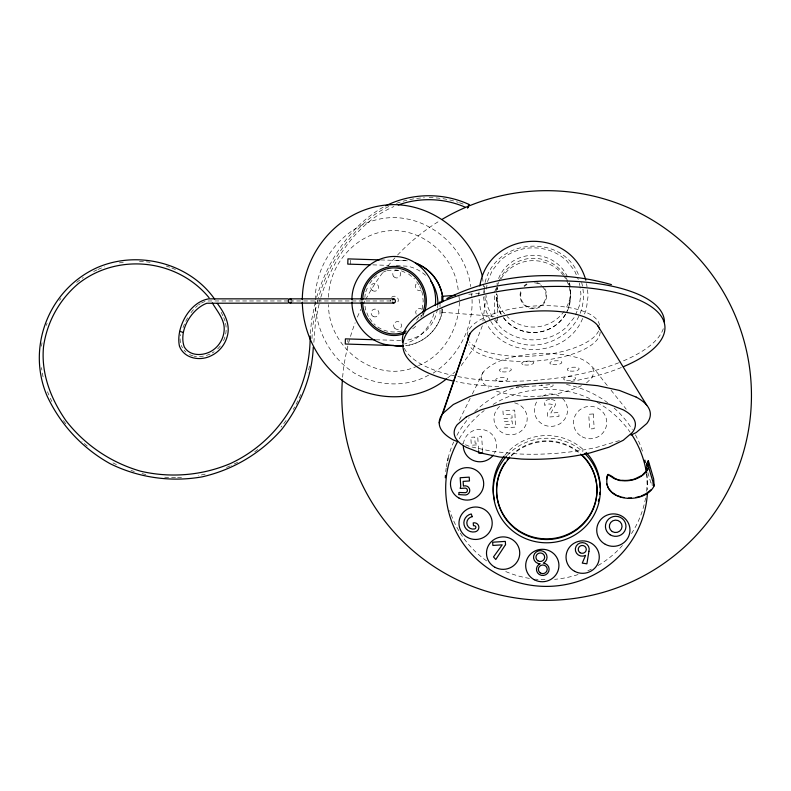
<?xml version="1.0" encoding="UTF-8"?>
<svg xmlns="http://www.w3.org/2000/svg" width="791" height="791" viewBox="0 0 791 791"><rect width="100%" height="100%" fill="white"/><g stroke="black" fill="none" stroke-linecap="round" stroke-linejoin="round"><path stroke-width="0.59" stroke-dasharray="3.96 2.97" d="M347.822 342.019L347.892 339.942M350.294 264.154L350.433 260.002M310.28 333.565L311.614 320.147L315.629 300.916M313.869 342.384L315.579 320.731L320.068 299.621M392.178 300.422L392.178 301.509M291.919 301.509L291.919 300.422M315.273 299.769C315.105 257.322 350.462 217.654 393.799 217.604C431.886 217.861 466.057 249.036 470.694 286.579M328.532 297.287C329.105 262.612 358.481 230.705 393.799 230.576C426.656 230.794 455.567 258.736 458.315 291.157M364.819 297.505L365.244 294.054M422.216 309.034L423.215 300.966L422.216 292.897L419.695 286.461M459.383 302.192C458.75 328.532 443.603 355.594 418.508 365.551M482.945 321.008L485.437 300.966L483.825 287.993M478.575 295.439L479.039 291.889M483.677 293.085L483.983 290.732M484.141 289.555L484.606 286.026M486.425 289.101L487.078 284.345M316.588 297.367C327.771 260.684 350.393 225.217 384.614 206.352M320.79 297.337C332.645 259.844 356.672 222.578 393.908 206.54M607.28 385.484C598.362 375.32 591.668 361.378 577.509 357.73C564.576 353.903 551.04 353.083 537.623 353.547C518.698 355.466 496.966 357.552 483.143 372.126L481.215 377.732L483.143 383.151L488.779 387.995M365.808 291.83L368.329 285.383M420.832 317.498L421.722 315.223M422.869 316.163L424.085 313.038M433.952 313.552C430.007 327.82 418.844 339.566 404.676 343.947M482.362 325.724L473.315 348.861L461.024 365.828M485.071 282.496C495.532 237.903 562.905 232.692 578.933 275.921M582.641 318.427C567.117 357.423 506.724 360.488 486.633 323.776M584.46 314.017L586.289 309.617L588.148 295.439L586.596 283.623M494.444 292.255L496.175 288.211M487.483 281.636L492.229 270.571L499.971 260.901C517.976 243.509 548.746 243.509 566.752 260.901L574.493 270.571L578.29 279.421M459.403 420.268L470.19 398.387M472.356 394.007L483.143 372.126M369.664 283.534L372.334 279.846M416.6 320.236L419.279 316.548M441.882 308.272L441.882 312.247L440.023 314.314L440.023 309.301M586.477 382.973L592.113 377.544L594.031 371.938L592.113 366.53M373.876 278.224L379.097 273.973M412.645 328.838L416.867 325.408M433.142 373.164C459.175 356.345 475.253 324.725 471.594 293.777M447.479 378.068L455.062 371.899M581.494 385.672C554.728 397.962 522.307 399.92 494.375 390.457M383.151 272.193L386.186 270.858M417.381 366.045C376.585 385.405 328.038 347.961 328.532 304.644M428.673 375.122C405.773 388.035 376.911 386.156 354.457 373.164C330.074 357.562 315.599 329.718 315.115 300.966M619.422 440.587L597.561 447.103A103.324 33.835 -2.7 0 1 517.452 453.896L491.992 451.374L470.131 446.628L462.3 443.514M387.274 270.71L393.799 269.8M401.413 331.073C391.703 333.604 380.965 330.875 373.876 323.707M468.776 294.252L480.997 293.303M288.181 300.966L208.844 300.966A39.372 21.05 -74.4 0 0 201.102 303.22M289.743 300.966L393.799 300.966M400.681 340.437L376.289 339.804M380.738 259.923L396.528 260.427A42.892 42.882 -88.2 0 1 406.179 260.674M372.779 264.866L389.043 265.39M396.311 265.618L407.533 266.221A37.642 37.642 0 0 1 426.122 275.822M441.882 312.247L494.444 316.341L494.444 293.866M394.887 269.949L399.237 270.562M401.413 270.858L407.494 273.528M408.512 273.973L414.603 278.926M611.067 390.23L626.235 409.184M494.494 319.999L499.971 326.812C517.976 344.214 548.746 344.214 566.752 326.812L574.493 317.151L579.239 306.087L580.94 293.856L579.971 286.718M490.786 321.373C520.636 369.891 595.88 337.569 581.652 282.496M416.6 281.695L419.279 285.383M369.664 318.397L372.334 322.085M495.739 319.376L497.47 323.41L497.47 317.814M492.229 317.151L487.483 306.087L485.941 295.053M490.064 320.434L485.071 308.371L483.36 295.439M485.911 322.827L480.434 309.617L478.881 297.802M368.329 316.548L365.393 309.034L364.384 300.966M647.859 472.534L651.665 485.536M579.487 283.148L579.803 285.531M482.5 277.384L483.677 286.817M458.918 296.061L459.383 299.74M647.127 480.829L647.572 487.523M482.648 451.73L481.63 436.157L477.715 436.414L478.14 443.039L475.134 443.237L474.719 437.047L470.803 437.304L471.327 445.254L478.258 444.799L478.575 449.595M652.021 482.461L652.229 485.723M569.253 282.862L569.253 285.818A37.157 37.157 0 0 1 566.682 311.881M569.253 300.451L569.253 305.049M497.47 287.736L497.47 289.763M497.47 294.736L497.47 315.836M440.023 304.298L440.023 306.888M388.747 206.55A94.95 93.902 -44.3 0 0 362.327 224.802A167.039 167.039 0 0 0 318.476 297.91M396.469 203.356A94.95 93.902 -44.3 0 1 424.401 197.75M429.157 197.641A94.95 93.902 -44.3 0 1 458.335 202.358M459.452 202.733A94.95 93.902 -44.3 0 1 463.892 204.394M311.97 338.568A167.039 167.039 0 0 1 316.598 304.95M316.884 303.774A167.039 167.039 0 0 1 317.814 300.244M48.854 394.986A95.622 95.622 0 0 1 47.509 391.723M43.07 376.911A95.622 95.622 0 0 1 41.557 367.597M41.557 346.26A95.622 95.622 0 0 1 42.012 342.76M46.283 325.457A95.622 95.622 0 0 1 47.094 323.242M59.483 300.372A95.622 95.622 0 0 1 60.897 298.494M76.658 282.417A95.622 95.622 0 0 1 83.332 277.512M93.615 271.511A95.622 95.622 0 0 1 96.809 269.978M97.876 269.494A95.622 95.622 0 0 1 104.461 266.864M119.392 262.869A95.622 95.622 0 0 1 125.215 261.989M139.473 261.356A95.622 95.622 0 0 1 150.053 262.276M166.268 266.043A95.622 95.622 0 0 1 169.61 267.21M171.805 268.04A95.622 95.622 0 0 1 177.243 270.393M221.134 312.297A95.622 95.622 0 0 1 223.24 316.529M225.583 323.292A27.596 27.596 0 0 1 223.458 340.872M220.303 345.964A27.596 27.596 0 0 1 216.111 350.255M214.193 351.698A27.596 27.596 0 0 1 212.156 352.974M210.02 354.061A27.596 27.596 0 0 1 195.96 356.425A17.531 17.531 0 0 1 194.141 356.148M223.724 317.596A27.596 27.596 0 0 1 224.99 320.978M309.479 365.996A137.189 137.189 0 0 1 307.966 372.976M300.758 394.521A137.189 137.189 0 0 1 293.263 409.422M286.085 420.486A137.189 137.189 0 0 1 281.003 427.12M257.856 449.506A137.189 137.189 0 0 1 253.051 453.006M237.656 462.28A137.189 137.189 0 0 1 231.219 465.395M230.141 465.879A137.189 137.189 0 0 1 225.751 467.728M205.185 474.145A137.189 137.189 0 0 1 198.195 475.549M181.525 477.408A137.189 137.189 0 0 1 176.739 477.556M175.553 477.576A137.189 137.189 0 0 1 163.658 477.131M145.88 474.511A137.189 137.189 0 0 1 140.086 473.137M134.361 471.505A137.189 137.189 0 0 1 130.94 470.408M116.485 464.604A137.189 137.189 0 0 1 111.145 461.964M87.277 446.104A137.189 137.189 0 0 1 81.908 441.418M65.762 423.768A137.189 137.189 0 0 1 62.262 418.973M51.87 401.472A137.189 137.189 0 0 1 50.317 398.239M183.008 327.682A39.372 21.05 -74.4 0 1 188.713 316.034M190.987 312.692A39.372 21.05 -74.4 0 1 197.612 305.613M198.482 304.94A39.372 21.05 -74.4 0 1 200.232 303.734M193.241 355.95A17.531 17.531 0 0 1 188.209 353.755M186.004 352.104A17.531 17.531 0 0 1 184.095 350.116M182.513 347.862A17.531 17.531 0 0 1 181.307 345.38M180.506 342.75A17.531 17.531 0 0 1 180.664 334.544M437.868 304.347A37.642 37.642 0 0 1 437.591 307.857M437.423 309.034A37.642 37.642 0 0 1 405.17 340.476M396.528 260.427A42.892 42.882 0 0 1 408.551 261.079M423.383 313.266A3.925 3.925 0 0 1 422.374 315.036M421.554 315.658A3.925 3.925 0 0 1 420.614 316.044M416.195 314.215A3.925 3.925 0 0 1 422.374 309.479M421.128 289.941A3.925 3.925 0 0 1 415.769 288.497A3.925 3.925 0 0 1 417.203 283.138M391.604 297.337A3.925 3.925 0 0 1 397.497 297.732A3.925 3.925 0 0 1 396.35 303.517M390.586 301.134A3.925 3.925 0 0 1 390.457 300.115M646.623 474.056A100.951 98.549 -3.7 0 1 647.532 489.965M459.205 438.827A100.951 98.549 -3.7 0 1 484.221 410.559M493.09 404.448A100.951 98.549 -3.7 0 1 589.671 398.555M597.096 402.322A100.951 98.549 -3.7 0 1 630.041 432.084M646.85 473.483A100.951 98.549 -3.7 0 1 646.494 491.854M645.594 497.964A100.951 98.549 -3.7 0 1 631.119 534.133M622.458 545.464A100.951 98.549 -3.7 0 1 596.661 566.336M591.391 569.115A100.951 98.549 -3.7 0 1 585.923 571.616M578.033 574.563A100.951 98.549 -3.7 0 1 554.56 579.328M544.999 579.694A100.951 98.549 -3.7 0 1 535.408 579.16M529.426 578.379A100.951 98.549 -3.7 0 1 503.145 570.42M486.673 560.928A100.951 98.549 -3.7 0 1 459.393 531.73M458.77 530.682A100.951 98.549 -3.7 0 1 449.723 510.452M445.748 471.644A100.951 98.549 -3.7 0 1 446.193 467.965M446.371 466.739A100.951 98.549 -3.7 0 1 447.508 460.678M448.072 458.286A100.951 98.549 -3.7 0 1 453.668 441.991M456.951 435.327A100.951 98.549 -3.7 0 1 469.132 417.697M474.808 411.656A100.951 98.549 -3.7 0 1 517.769 386.651M566.494 384.525A100.951 98.549 -3.7 0 1 607.636 402.748M614.103 408.018A100.951 98.549 -3.7 0 1 632.325 429.493M635.42 434.783A100.951 98.549 -3.7 0 1 643.014 452.986M549.725 399.445A8.879 8.661 -3.7 0 0 544.416 401.62L544.673 405.437A7.851 7.663 -3.7 0 1 553.018 404.893L547.293 413.278L547.54 417.104L559 416.353L558.743 412.526L550.892 413.04L555.519 404.735L555.272 400.908A8.879 8.661 -3.7 0 0 550.704 399.435M504.876 455.24A53.551 52.275 -3.7 0 1 584.49 450.751M507.338 455.309A53.551 52.275 -3.7 0 1 582.987 451.869M511.302 455.962A50.209 49.012 -3.7 0 1 579.684 453.381M514.595 402.837A16.611 16.215 -3.7 0 1 525.293 426.082A16.611 16.215 -3.7 0 1 499.586 430.779A16.611 16.215 -3.7 0 1 501.118 405.289M562.47 398.446A16.611 16.215 -3.7 0 1 563.39 420.861A16.611 16.215 -3.7 0 1 540.49 422.809A16.611 16.215 -3.7 0 1 537.573 400.562M542.369 396.291A16.611 16.215 -3.7 0 1 558.98 395.945M463.388 443.791A16.611 16.215 -3.7 0 1 484.952 430.096A16.611 16.215 -3.7 0 1 494.434 453.381M511.263 455.309A50.209 49.012 -3.7 0 1 579.645 452.729M621.39 367.508A131.375 49.299 -4.5 0 1 570.252 381.658M549.804 384.614A131.375 49.299 -4.5 0 1 516.839 386.779M498.775 386.611A131.375 49.299 -4.5 0 1 455.992 381.628M600.132 332.141A66.345 24.907 -4.1 0 1 539.709 360.686A66.345 24.907 -4.1 0 1 468.737 344.49M663.303 328.7A131.375 49.299 -4.5 0 1 619.788 362.357M618.71 362.782A131.375 49.299 -4.5 0 1 488.779 380.53A131.375 49.299 -4.5 0 1 404.191 347.981M598.579 330.974A66.365 24.907 -4.5 0 1 536.278 355.782A66.365 24.907 -4.5 0 1 469.468 341.821M467.204 335.513A66.365 24.907 -4.5 0 1 531.967 306.166A66.365 24.907 -4.5 0 1 599.529 325.477M525.125 385.484A6.031 1.978 -3.4 0 1 516.088 387.679M553.008 384.653A6.031 1.978 -3.4 0 1 546.403 387.481A6.031 1.978 -3.4 0 1 541.973 384.772M565.545 314.017A37.157 37.157 0 0 1 503.155 317.072M501.178 314.017A37.157 37.157 0 0 1 496.204 295.439M497.47 285.818A37.157 37.157 0 0 1 498.587 282.357M499.032 281.22A37.157 37.157 0 0 1 568.927 284.661M569.55 283A37.157 35.892 0 0 1 565.545 309.103M564.26 311.09A37.157 35.892 0 0 1 507.09 316.538M504.638 313.938A37.157 35.892 0 0 1 496.283 293.501M496.204 291.157A37.157 35.892 0 0 1 497.173 283M498.587 278.521A37.157 35.892 0 0 1 533.974 255.275A37.157 35.892 0 0 1 568.551 279.638M544.87 288.794A13.289 13.289 0 0 1 533.945 308.717A13.289 13.289 0 0 1 521.318 289.813M523.958 286.035A13.289 13.289 0 0 1 526.717 283.92M536.802 282.595A13.289 13.289 0 0 1 541.904 285.254M542.319 286.471A12.676 12.676 0 0 1 543.298 303.299A12.676 12.676 0 0 1 526.707 306.226A12.676 12.676 0 0 1 521.872 290.079M524.403 286.471A12.676 12.676 0 0 1 527.024 284.463M534.459 282.812A12.676 12.676 0 0 1 541.509 285.729M569.253 287.271A37.157 35.892 0 0 1 567.206 311.377M565.545 314.502A37.157 35.892 0 0 1 503.155 317.458M501.178 314.502A37.157 35.892 0 0 1 496.283 294.222M496.916 289.546A37.157 35.892 0 0 1 497.47 287.271M501.178 278.61A37.157 35.892 0 0 1 562.846 274.704M563.568 275.654A37.157 35.892 0 0 1 565.545 278.61M566.682 280.676A37.157 35.892 0 0 1 568.551 285.027M342.612 377.238A204.829 204.829 0 0 1 355.149 322.777M357.394 317.122A204.829 204.829 0 0 1 360.815 309.311M365.699 299.482A204.829 204.829 0 0 1 383.388 271.778M387.906 266.033A204.829 204.829 0 0 1 396.716 255.928M397.557 255.038A204.829 204.829 0 0 1 440.023 220.6M514.941 413.92L515.485 427.1L504.935 427.793L504.747 424.856L512.35 424.352L512.133 420.96L504.124 421.484L503.936 418.538L512.133 418.004L511.876 414.118L503.185 414.692L502.938 410.865L514.694 410.094L514.941 413.92M593.25 413.97L588.722 414.266L589.691 428.979L594.209 428.682L593.25 413.97M405.862 345.677A42.892 42.882 0 0 0 442.683 309.321A42.892 42.882 -88.2 0 1 405.862 345.677M393.908 276.83A3.925 3.925 0 0 0 400.473 275.07A3.925 3.925 0 0 0 395.668 270.255A3.925 3.925 0 0 0 393.908 276.83M373.085 316.39A3.925 3.925 0 0 0 378.978 312.999A3.925 3.925 0 0 0 373.085 309.597A3.925 3.925 0 0 0 373.085 316.39M394.758 328.255A3.925 3.925 0 0 0 401.334 326.495A3.925 3.925 0 0 0 396.518 321.69A3.925 3.925 0 0 0 394.758 328.255M372.66 290.683A3.925 3.925 0 0 0 378.553 287.281A3.925 3.925 0 0 0 372.66 283.88A3.925 3.925 0 0 0 372.66 290.683M582.087 436.77A16.611 16.215 -3.7 0 0 606.737 422.206A16.611 16.215 -3.7 0 0 581.563 408.68A16.611 16.215 -3.7 0 0 582.087 436.77M502.334 371.839A6.031 1.978 -3.4 0 0 511.372 369.644A6.031 1.978 -3.4 0 0 502.334 368.408A6.031 1.978 -3.4 0 0 502.334 371.839M498.755 381.252A6.031 1.978 -3.4 0 0 507.792 379.057A6.031 1.978 -3.4 0 0 498.755 377.821A6.031 1.978 -3.4 0 0 498.755 381.252M566.574 380.461A6.031 1.978 -3.4 0 0 575.611 378.266A6.031 1.978 -3.4 0 0 566.574 377.04A6.031 1.978 -3.4 0 0 566.574 380.461M570.153 371.048A6.031 1.978 -3.4 0 0 579.19 368.853A6.031 1.978 -3.4 0 0 570.153 367.627A6.031 1.978 -3.4 0 0 570.153 371.048M552.82 364.621A6.031 1.978 -3.4 0 0 561.857 362.426A6.031 1.978 -3.4 0 0 552.82 361.19A6.031 1.978 -3.4 0 0 552.82 364.621M524.73 364.948A6.031 1.978 -3.4 0 0 533.767 362.753A6.031 1.978 -3.4 0 0 524.73 361.517A6.031 1.978 -3.4 0 0 524.73 364.948"/><path stroke-width="1.19" d="M310.161 335.987C310.408 390.289 279.905 440.557 230.389 463.556C202.012 475.549 170.599 478.219 140.59 471.189C110.977 462.666 84.874 444.997 65.96 420.674C50.822 398.931 40.865 373.342 43.554 346.488C47.005 322.145 59.206 299.937 77.923 283.989C117.335 252.507 177.065 258.776 209.091 297.752M302.31 299.789C302.567 249.877 342.908 205.027 393.799 204.622C435.515 204.948 472.207 236.301 482.362 276.207M351.946 299.819C351.56 273.31 378.543 250.223 404.676 257.985C424.559 263.858 438.095 285.116 435.228 305.573M361.319 299.848C361.101 279.342 382.053 261.584 402.243 267.585C420.446 272.796 430.818 294.4 424.5 311.99M362.743 299.74C362.594 280.172 382.626 263.304 401.877 269.019C419.813 274.131 429.77 295.933 422.612 312.939M313.266 347.16C312.079 377.248 300.066 405.645 281.794 429.315C260.921 453.213 233.038 469.844 202.091 476.864C170.836 482.332 138.692 477.744 110.216 463.744C82.472 448.349 60.353 424.569 47.005 395.777C26.311 347.12 48.864 289.397 97.066 267.655C137.614 249.936 189.197 262.76 214.756 299.295M479.821 285.986C488.68 229.657 570.38 225.386 585.824 280.152M608.111 474.284C598.431 501.494 644.329 506.032 654.117 485.901L653.682 478.98L648.313 460.629L646.751 463.635L647.167 470.161L642.005 475.381L634.748 478.96A30.285 29.564 -2 0 1 622.151 480.295C615.784 482.965 606.697 467.679 606.578 479.366M456.704 441.299L453.352 439.964A110.661 36.238 -2.7 0 1 442.812 413.475L470.012 333.604M439.213 422.799L467.758 340.199M467.936 207.628L468.944 204.414C442.831 192.351 411.409 192.895 385.721 205.848M648.313 460.629L648.739 467.56C646.306 473.483 640.68 477.378 634.778 479.356A30.285 29.564 -2 0 1 622.171 480.681L614.3 478.693L608.141 474.679M468.944 204.414L467.54 208.122M392.613 299.473C395.075 297.001 396.904 302.874 393.799 303.082L290.099 303.082C287.657 303.052 287.657 298.879 290.099 298.85L393.799 298.85M291.434 302.459L290.099 303.082M442.812 413.475L453.352 404.498L470.131 396.469L491.992 389.953A103.324 33.835 -2.7 0 1 572.101 383.17L597.561 385.682L619.422 390.428L636.201 397.102M446.539 378.84C419.032 401.403 377.89 402.075 347.704 384.228C319.989 366.431 302.943 334.979 302.31 302.142M650.973 489.817L646.494 493.446L640.957 496.155M446.836 298.563C497.401 273.449 557.319 269.187 611.453 284.622M630.951 435.07L636.201 432.558L646.741 423.58A110.661 36.238 -2.7 0 0 636.201 397.092M406.179 331.024C386.641 341.297 362.268 323.43 362.743 302.192M405.615 332.873C385.197 342.572 360.825 323.835 361.319 302.083M398.298 204.948C419.863 197.216 444.374 198.047 465.365 207.252M635.796 497.49L639.929 496.422M455.329 295.3L441.882 296.348L441.882 302.241M482.728 452.936L478.812 453.194L478.654 450.791M628.311 498.132L631.534 497.944M288.181 298.85L208.814 298.85C189.435 301.816 175.572 328.107 179.438 346.112C183.996 358.55 199.955 361.398 210.851 355.891C218.672 352.252 224.703 345.212 227.086 336.917C230.893 324.745 224.426 312.88 217.288 303.398M288.181 303.082L206.846 303.25C192.055 308.658 178.222 330.074 184.244 346.844C190.077 356.949 204.553 356.039 213.056 350.047C219.176 345.776 223.25 338.884 224.041 331.469C225.544 320.434 217.466 311.743 212.295 302.923M379.71 259.893L347.941 258.884L347.773 264.115L370.287 264.787M375.142 339.774L345.4 338.864L345.242 344.016L393.829 345.558A42.892 42.882 0 0 0 403.469 345.924A42.892 42.882 -88.2 0 1 393.829 345.558M622.052 497.272L624.139 497.559M393.799 345.459C370.89 345.43 351.995 324.607 351.946 302.113M290.099 298.85L291.434 299.473M393.799 303.082L392.613 302.459M179.873 331.32L183.146 332.447M617.544 495.641L620.925 496.867M616.407 495.225L611.769 492.14L608.447 488.215L606.667 483.726M597.848 325.823L646.741 405.219M648.739 467.56L654.117 485.901M646.751 463.635L647.443 465.998M440.023 301.707L440.023 303.428M468.242 206.263A204.829 204.829 0 0 1 745.775 347.605A204.829 204.829 0 0 1 562.856 599.677A204.829 204.829 0 0 1 342.414 379.67M442.11 219.344A204.829 204.829 0 0 1 467.125 206.738M430.769 281.131A37.642 37.642 0 0 1 437.868 304.347M443.069 300.906A42.892 42.882 0 0 0 415.512 263.077A42.892 42.882 -88.2 0 1 442.723 297.287M647.443 492.407A100.951 98.549 -3.7 0 1 519.895 582.957A100.951 98.549 -3.7 0 1 457.396 442.031M631.436 434.13A100.951 98.549 -3.7 0 1 646.435 472.83M445.313 477.784A100.951 98.549 -3.7 0 1 445.442 475.332M447.508 460.678A100.951 98.549 -3.7 0 1 448.072 458.286M644.863 460.075A100.951 98.549 -3.7 0 1 645.367 462.478M646.178 467.352A100.951 98.549 -3.7 0 1 646.494 469.805M599.964 492.22A53.551 52.275 -3.7 0 1 599.707 494.494M598.896 499.002A53.551 52.275 -3.7 0 1 598.342 501.207M494.622 500.436A53.551 52.275 -3.7 0 1 504.144 456.14M586.091 452.383A53.551 52.275 -3.7 0 1 600.171 487.671M584.658 453.431A53.551 52.275 -3.7 0 1 585.478 526.549A53.551 52.275 -3.7 0 1 510.62 529.169A53.551 52.275 -3.7 0 1 506.556 456.16M580.574 454.153A50.209 49.012 -3.7 0 1 583.936 523.385A50.209 49.012 -3.7 0 1 513.023 526.875A50.209 49.012 -3.7 0 1 509.661 457.653M493.258 455.161A16.611 16.215 -3.7 0 1 463.289 445.906M583.086 455.923A50.209 49.012 -3.7 0 1 583.906 522.713A50.209 49.012 -3.7 0 1 515.742 528.497A50.209 49.012 -3.7 0 1 505.182 462.527M507.298 459.68A50.209 49.012 -3.7 0 1 509.622 457M402.52 342.226A131.375 49.299 -4.5 0 1 530.296 281.833A131.375 49.299 -4.5 0 1 664.43 322.174M467.718 340.199A66.345 24.907 -4.1 0 1 529.594 311.525A66.345 24.907 -4.1 0 1 599.568 328.918M453.599 381.104A131.375 49.299 -4.5 0 1 434.793 311.011A131.375 49.299 -4.5 0 1 624.712 294.835A131.375 49.299 -4.5 0 1 623.496 366.638M588.929 551.317L586.882 563.825L582.265 563.113L585.577 555.351A6.951 6.783 -3.7 0 1 575.512 550.991A6.951 6.783 -3.7 0 1 582.463 542.616A6.951 6.783 -3.7 0 1 588.929 551.317M459.185 492.477L458.661 494.583L464.02 494.919A4.716 4.608 -3.7 0 0 469.765 490.113A4.716 4.608 -3.7 0 0 463.437 486.089L463.13 481.383L469.478 480.968L469.221 477.141L460.174 477.734L460.728 486.267L460.194 488.433L464.96 488.126A2.353 2.294 -3.7 0 1 467.402 490.262A2.353 2.294 -3.7 0 1 465.256 492.704L459.185 492.477M505.538 544.623L495.769 559.514L493.505 556.913L502.226 544.841L492.882 545.454L492.664 542.221L505.33 541.39L505.538 544.623M466.304 416.897L457.247 424.648A94.989 31.096 -3 0 0 466.304 447.34L480.701 452.996L499.467 456.99L521.318 459.047A88.711 29.04 -3 0 0 590.086 452.917L608.852 447.231L623.249 440.28L632.306 432.529A94.989 31.096 -3 0 0 623.249 409.837L608.852 404.181L590.086 400.187L568.225 398.13A88.711 29.04 -3 0 0 499.467 404.26L480.701 409.946L466.304 416.897M539.917 563.815L538.681 564.596A6.348 6.19 -3.7 0 0 539.175 574.414A6.348 6.19 -3.7 0 0 548.756 571.379A6.348 6.19 -3.7 0 0 543.308 563.133A6.763 6.605 -3.7 0 0 545.365 552.85A6.763 6.605 -3.7 0 0 534.657 553.591A6.763 6.605 -3.7 0 0 538.137 563.499L539.917 563.815M472.237 516.661L470.309 517.344A6.387 6.229 -3.7 0 0 474.57 528.971A1.701 1.661 -3.7 0 0 474.293 525.689L473.463 525.758L473.226 522.881A4.687 4.568 -3.7 0 1 478.782 526.371A4.687 4.568 -3.7 0 1 475.193 531.809A9.363 9.146 -3.7 0 1 464.07 524.838A9.363 9.146 -3.7 0 1 471.248 513.942L472.237 516.661M610.138 534.765A10.273 10.026 -3.7 0 0 625.958 526.786A10.273 10.026 -3.7 0 0 611.008 517.413A10.273 10.026 -3.7 0 0 610.138 534.765M534.271 579.734A16.611 16.215 -3.7 0 0 558.93 565.17A16.611 16.215 -3.7 0 0 533.747 551.634A16.611 16.215 -3.7 0 0 534.271 579.734M459.047 498.093A16.611 16.215 -3.7 0 0 483.697 483.528A16.611 16.215 -3.7 0 0 458.523 470.002A16.611 16.215 -3.7 0 0 459.047 498.093M467.54 537.455A16.611 16.215 -3.7 0 0 492.2 522.9A16.611 16.215 -3.7 0 0 467.026 509.364A16.611 16.215 -3.7 0 0 467.54 537.455M495.077 567.345A16.611 16.215 -3.7 0 0 519.736 552.78A16.611 16.215 -3.7 0 0 494.553 539.244A16.611 16.215 -3.7 0 0 495.077 567.345M574.612 571.31A16.611 16.215 -3.7 0 0 599.271 556.745A16.611 16.215 -3.7 0 0 574.098 543.209A16.611 16.215 -3.7 0 0 574.612 571.31M605.303 544.327A16.611 16.215 -3.7 0 0 629.962 529.762A16.611 16.215 -3.7 0 0 604.789 516.236A16.611 16.215 -3.7 0 0 605.303 544.327M537.88 560.789A4.37 4.271 -3.7 0 0 544.663 557.487A4.37 4.271 -3.7 0 0 538.355 553.413A4.37 4.271 -3.7 0 0 537.88 560.789M540.263 572.872A4.43 4.321 -3.7 0 0 547.194 569.649A4.43 4.321 -3.7 0 0 540.896 565.407A4.43 4.321 -3.7 0 0 540.263 572.872M580.159 552.751A4.034 3.935 -3.7 0 0 586.299 549.488A4.034 3.935 -3.7 0 0 580.347 545.938A4.034 3.935 -3.7 0 0 580.159 552.751M612.254 531.552A6.358 6.209 -3.7 0 0 622.052 526.608A6.358 6.209 -3.7 0 0 612.798 520.804A6.358 6.209 -3.7 0 0 612.254 531.552"/></g></svg>
